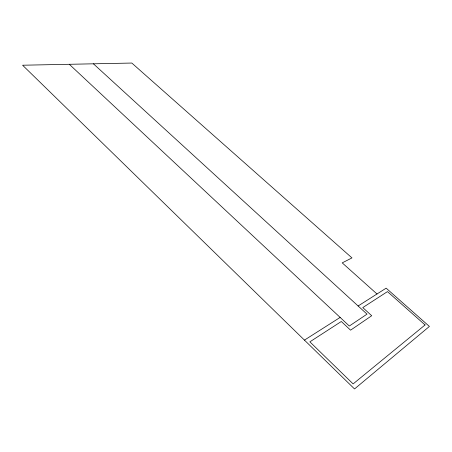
<?xml version="1.0" encoding="UTF-8"?>
<svg xmlns="http://www.w3.org/2000/svg" width="452" height="452" viewBox="0 0 452 452"><rect width="100%" height="100%" fill="white"/><g stroke="black" fill="none" stroke-linecap="round" stroke-linejoin="round"><path stroke-width="0.68" d="M304.45 340.113L340.136 317.423M358.125 305.981L386.155 288.161L429.4 326.44L354.526 388.952L22.6 65.224L131.82 63.048L351.972 257.906L342.215 262.866L376.996 293.981M93.423 63.811L367.035 314.134L349.334 326.016L69.303 64.291M425.066 324.937L353.119 383.912L309.869 341.842L341.311 321.491L350.577 330.169L371.708 315.728L362.786 307.586L387.471 291.608L425.066 324.937"/></g></svg>
